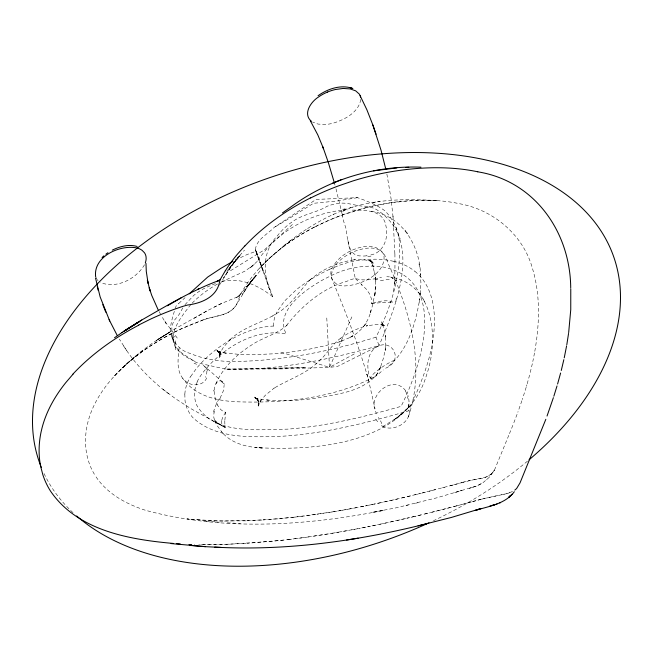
<?xml version="1.0" encoding="UTF-8"?>
<svg xmlns="http://www.w3.org/2000/svg" width="653" height="653" viewBox="0 0 653 653"><rect width="100%" height="100%" fill="white"/><g stroke="black" fill="none" stroke-linecap="round" stroke-linejoin="round"><path stroke-width="0.49" stroke-dasharray="3.27 2.45" d="M393.506 291.205L394.706 283.933L394.983 263.616M214.364 391.367L215.09 398.167L217.294 404.542M408.721 398.632C409.749 403.121 407.709 407.35 409.366 411.651C409.553 416.598 406.427 421.046 402.558 423.862C398.061 427.135 392.257 428.735 386.723 427.854C381.711 428.278 382.519 422.964 379.932 420.132M420.279 294.356L420.932 282.749L420.026 271.175M224.836 420.238L225.767 412.361A14.276 12.619 88.1 0 1 220.371 409.17L217.922 405.709M184.815 394.037L185.044 400.811A80.923 50.485 -19.9 0 0 187.28 408.925L189.68 413.471A74.426 46.428 -19.9 0 0 193.133 417.92C216.78 439.404 251.903 437.11 281.655 436.277C324.81 433.584 366.945 422.842 408.337 410.917C417.732 390.714 426.809 370.112 431.437 348.212A290.21 181.052 -19.9 0 0 434.269 326.549C435.388 306.763 431.258 284.406 414.949 271.362M394.706 283.933L394.404 280.602L393.073 278.423A15.28 7.869 -40.9 0 0 392.608 277.835M214.396 390.265C214.127 386.045 217.408 377.818 222.477 381.866M179.151 347.723C178.089 358.554 175.69 372.055 184.685 380.413C190.823 386.927 203.858 386.445 207.017 377.181M360.783 99.468C358.636 112.487 344.596 119.679 333.226 123.164A27.712 17.051 -20.3 0 1 325.578 124.47L318.035 124.078L312.526 122.054M375.826 286.063L374.716 296.642L375.614 283.402L375.304 276.978L375.842 281.059L374.487 270.701M388.853 365.949C408.5 349.445 415.806 322.672 419.822 298.38M419.414 302.2L420.687 290.479M408.974 403.913L408.28 407.545M190.782 304.584C182.089 315.774 163.764 337.234 178.555 350.832C183.273 355.787 189.452 358.97 195.647 361.689M221.694 420.834L221.84 424.409A12.807 7.11 -40.4 0 0 225.261 427.323A73.732 40.951 -40.4 0 1 224.82 420.246M172.939 338.768L173.837 336.907L175.608 336.687A19.998 7.256 -80.7 0 1 177.085 336.899M534.807 351.306C539.549 323.831 540.619 294.976 532.334 268.056C523.086 234.688 493.284 209.793 459.557 203.728A150.223 93.722 -19.9 0 0 437.698 200.667M375.116 292.805L372.145 306.722L369.884 313.824L371.067 310.583C368.178 322.476 360.529 332.679 349.322 337.838L353.02 335.74L352.351 336.124M534.505 352.995L532.807 361.542M532.334 363.713L530.056 373.271M529.591 375.091L527.191 383.825M214.551 411.015C213.27 414.712 213.009 420.565 217.286 422.973M526.906 384.813L526.473 386.307M526.179 387.294L522.294 399.554M408.362 416.834C426.091 365.607 409.741 310.199 387.866 262.996C384.797 250.45 375.091 243.855 362.407 246.932C351.543 249.168 340.948 254.939 334.524 264.179C325.937 274.325 333.422 287.353 345.69 285.859C361.321 285.092 386.69 273.648 383.85 254.597M174.327 311.326C171.943 319.831 168.319 329.52 172.351 338.099L171.976 337.111L176.114 347.078A52.175 16.929 17.7 0 0 182.995 353.967L196.455 362.635L225.807 369.133L282.251 368.88L329.496 367.378L337.601 366.39L379.042 345.649C396.11 305.841 424.132 239.439 376.43 209.515A52.175 38.747 -71.5 0 0 364.798 206.16C355.82 206.413 347.257 201.704 338.172 203.54A46.714 43.841 -55.2 0 0 327.251 206.217C316.362 212.829 303.27 213.972 292.764 221.481A70.034 67.267 29.1 0 0 277.419 235.766C261.151 251.985 262.816 277.827 272.807 296.886C258.612 285.312 239.635 276.717 221.106 281.712M521.886 400.754L517.845 412.239M175.224 308.616L176.204 305.8L178.702 303.498M517.062 414.345L513.046 424.809M512.842 425.332L508.981 434.857M197.206 381.866L194.961 389.286L194.635 396.608A70.32 43.873 -19.9 0 0 196.733 405.195C214.045 435.061 257.992 429.511 287.312 429.152C326.027 426.336 363.868 416.949 401.089 406.354C421.83 365.223 449.509 279.304 382.038 266.799A70.32 43.873 -19.9 0 0 369.394 266.098L358.775 266.938L348.188 269.109M215.841 383.907C223.057 367.141 236.933 354.244 252.148 344.662C263.404 337.16 277.288 334.263 287.361 324.892L285.99 326.084C300.935 307.106 319.692 290.365 342.98 282.471C347.755 281.712 352.612 277.468 357.583 279.06C363.239 280.512 369.165 280.023 374.798 278.733M508.777 435.355L494.452 470.087L489.024 477.506L482.942 482.73L476.29 486.159L436.784 497.823L396.314 507.789L371.981 512.442L384.111 510.303C306.118 525.918 222.91 531.403 145.366 510.246C125.89 503.953 106.496 493.366 95.256 475.662M351.869 316.885L329.496 367.378L279.378 351.714M262.547 368.602L306.314 367.574L225.807 369.133C277.884 370.798 329.161 359.411 379.042 345.649L375.981 337.177C391.131 307.334 401.644 274.17 399.269 240.369C398.11 229.252 392.722 219.041 385.156 210.952C376.846 204.879 367.166 201.051 357.518 197.663L316.052 199.434L274.35 227.293C267.893 234.019 255.878 239.733 255.396 250.034L263.469 271.958L255.192 249.315L269.754 289.671M219.253 399.865L220.061 398.265M220.11 398.159L223.555 390.38L224.126 385.335M144.533 264.718C136.232 278.945 116.503 289.189 100.44 282.488M219.432 285.1L230.313 267.534L236.174 259.633L223.669 277.803L230.313 267.534L237.227 258.4L244.483 250.164M182.775 307.914L179.273 314.273L174.18 320.533A46.714 30.34 27.7 0 0 171.853 327.749L171.919 334.744L174.8 344.882M190.692 376.471L196.169 368.798A107.125 66.835 -19.9 0 1 221.065 345.902C234.941 336.14 250.817 328.565 267.803 326.5A54.566 34.046 -19.9 0 1 273.615 326.067M225.767 412.361L225.318 412.982A18.749 10.407 -40.5 0 0 221.645 420.85M184.979 304.722L193.655 295.499A70.034 63.006 38.2 0 1 210.78 285.524L216.363 283.198M226.811 271.199L239.39 256.049L231.276 266.057L238.296 257.2M204.169 319.627L206.144 318.974A64.149 40.021 -19.9 0 1 213.172 316.991L219.726 315.448A37.499 23.394 -19.9 0 0 222.232 314.779C228.24 313.089 234.043 309.62 236.941 303.865L246.981 287.328L253.209 278.725L248.222 285.451L242.573 294.193L248.222 285.451L255.021 276.635L249.046 284.186L260.286 270.652M255.021 276.635L249.887 282.953L255.952 275.656L245.985 287.736L256.907 274.75L237.872 297.009L240.761 294.25L236.704 297.45L238.321 296.552L221.685 303.384L206.919 310.918L174.424 329.177L158.483 339.111C141.799 350.073 126.347 363.011 112.855 377.744A145.154 90.563 -19.9 0 0 97.779 398.354L95.869 401.799A143.725 89.665 -19.9 0 0 91.347 411.561L90.816 412.916A149.545 93.297 -19.9 0 0 87.943 422.034L87.257 424.94A158.867 99.117 -19.9 0 0 85.91 433.372L85.723 435.445A165.438 103.215 -19.9 0 0 85.608 444.889L85.674 445.844A164.834 102.839 -19.9 0 0 88.179 460.047L88.588 461.377A155.545 97.044 -19.9 0 0 95.248 475.662M235.406 260.857L228.664 268.848L229.717 267.608M233.26 263.241L240.508 254.988L234.305 261.975M259.437 268.269L269.142 258.555L286.561 243.585M114.642 375.761L125.131 365.329L142.966 350.13M405.554 410.321L410.051 405.88L399.718 415.594L393.686 420.132L402.672 412.998M261.322 266.253C276.733 250.246 295.017 237.161 314.73 226.975L315.652 226.501M192.145 303.163C199.94 295.18 209.099 288.634 218.845 283.247M486.591 479.873L487.089 479.4M178.718 303.49L185.052 297.678M292.397 224.477L264.645 249.658L230.46 270.734M125.131 365.329L136.926 355.028M122.315 367.982C136.428 354.742 152.533 343.772 169.568 334.646L180.75 329.071L203.801 319.75M385.662 368.235C406.15 359.574 389.71 334.532 373.508 349.396C367.794 355.265 367.125 364.137 368.39 371.826C368.929 384.707 377.867 374.169 383.246 369.916M289.606 241.251C305.612 228.917 323.023 218.167 341.894 210.805C372.251 198.92 405.562 198.61 437.649 200.651A162.279 101.239 -19.9 0 0 417.047 200.3L414.965 200.373M283.557 245.944L292.609 238.892M276.284 313.62C291.165 305.669 299.392 290.748 310.779 279.141L309.326 280.447C322.231 269.175 338.556 261.649 355.616 259.69L353.853 259.845L363.876 259.723L370.48 260.898L367.688 260.155L372.814 262.22L369.949 260.596L373.557 263.273L370.782 260.686L372.447 262.735L370.169 259.331L373.492 267.053L371.99 263.11L375.026 274.831M307.596 228.558L308.11 228.207M300.821 233.039L301.335 232.697M373.867 377.148C332.793 398.297 284.569 403.26 238.908 401.848C218.2 401.236 195.076 396.404 182.595 378.136M157.438 339.772L170.735 331.438L158.483 339.111M225.832 353.151L217.563 351.126L220.665 352.44L216.323 350.057L219.441 352.4L217.245 350.432L219.922 353.624L219.024 352.522L220.192 355.126L218.265 351.347L220.11 356.546L219.62 353.689L219.694 357.485L220.085 352.702L219.392 355.918L221.196 350.685L219.881 353.281L223.399 347.306L230.117 339.642L228.746 340.899C240.761 328.565 257.723 324.149 272.35 316.028M272.081 316.199L276.684 313.367M478.608 485.203L482.942 482.73M193.957 318.378L206.919 310.918M354.244 353.959L329.496 367.378L326.688 316.387M235.284 260.082L247.087 254.539L256.27 251.193L272.807 296.886M169.568 334.646L172.857 332.924A154.696 96.513 -19.9 0 1 199.949 321.129C211.972 315.464 229.799 317.227 236.827 303.874A37.629 23.475 -19.9 0 0 237.594 302.094L239.284 297.49A63.872 39.849 -19.9 0 1 241.577 292.52L244.189 288.087A150.933 94.163 -19.9 0 1 259.412 268.261M382.723 426.638L396.11 418.32A93.852 77.462 -4.7 0 0 408.28 407.545M221.261 282.014L244.834 271.199L254.417 264.326L249.43 268.424L257.739 260.931L257.315 261.38C276.578 231.635 310.542 212.707 345.682 209.882M314.73 226.975L328.72 220.371L340.964 215.466L366.374 207.581M315.954 226.346L317.195 225.726A151.218 94.342 -19.9 0 1 340.964 215.466L344.286 214.257A156.769 97.803 -19.9 0 1 365.451 207.817L390.984 202.667L414.451 200.398M221.685 303.384L214.249 307.008M349.649 337.642L339.217 341.984L342.776 340.752M332.916 214.6L334.018 214.062M329.12 269.501L339.797 265.11A64.827 40.445 -19.9 0 1 359.795 260.18L374.675 259.184A80.482 50.208 -19.9 0 1 388.968 260.376L393.457 261.282M343.029 210.348L351.094 207.589M454.57 492.729L461.916 490.256L456.945 491.921M373.377 302.894L371.492 303.539L371.369 298.625L369.639 293.964L366.153 289.05L360.709 283.614M469.205 488.338L473.882 486.869M476.29 486.159L470.405 487.962M375.981 337.177C328.647 351.983 279.329 361.452 229.652 361.525C216.086 360.97 202.691 358.791 190.186 353.42C181.24 351.143 174.514 343.805 171.274 335.373M339.903 341.748L324.272 345.943L306.469 349.763L280.259 353.51L251.185 354.808L239.194 354.375L223.375 352.824L226.036 353.175M472.829 501.561L481.008 499.308M453.917 484.755L461.957 482.559M481.571 499.153L506.557 493.701L512.27 491.627L508.483 493.146L500.704 494.909M471.344 501.969L464.136 503.896M352.253 207.221L353.428 206.903M462.675 482.371C473.074 478.167 488.028 481.024 494.452 470.087L491.325 474.217L485.408 477.278L471.164 480.281L447.648 486.42M452.521 485.13L433.894 489.995M455.867 506.059L483.269 498.696L499.978 495.039M448.244 508.05L461.385 504.614M453.092 506.785L455.174 506.238M370.855 254.931C383.621 252.613 388.78 237.774 386.013 226.33C383.793 209.793 364.733 209.988 352.049 210.135M432.229 490.427L427.25 491.717M435.559 489.562L422.262 492.982M442.448 487.767L444.53 487.228M446.162 508.589L429.274 512.891M450.325 507.503L433.657 511.789M425.585 492.142L419.52 493.668M366.676 207.499L367.908 207.197A161.218 100.578 -19.9 0 1 382.87 203.997M417.716 494.117L412.312 495.447M421.324 493.219L399.375 498.541M433.437 511.846L423.03 514.425M427.193 513.405L414.859 516.401M410.508 495.888L405.676 497.047M420.948 514.931L388.445 522.441M405.97 505.561L408.419 504.973M404.852 497.243L388.919 500.924M415.569 503.234L418.018 502.655M414.214 516.556L407.154 518.221M397.955 498.868L373.916 504.173M405.66 518.564L396.232 520.719M388.078 501.112L381.499 502.565M393.939 521.225L377.695 524.734M376.773 278.309L377.271 278.202M380.479 502.777L358.113 507.348M386.396 522.882L367.998 526.718M372.749 504.418L365.19 505.961M376.161 525.053L359.199 528.448M379.736 277.688L381.564 277.337M357.518 197.663L337.111 200.977L313.424 203.32L291.197 217.229A68.973 3.689 -32.3 0 1 274.358 227.293M363.754 506.246L349.543 508.956M365.949 527.126L349.314 530.309M356.726 507.618L342.335 510.246M357.411 528.791L330.328 533.607M355.436 278.651L360.032 283.01M347.959 509.242L333.397 511.756M347.469 530.644L340.727 531.844M340.825 510.507L325.023 513.095M338.809 532.179L310.869 536.603M332.042 511.985L294.764 517.152M328.467 533.909L303.718 537.607M372.602 202.528L379.981 201.385M323.496 513.323L318.909 514.009M316.95 514.295L318.419 514.082M315.962 514.433L303.588 516.09M309.196 536.848L292.797 539.019M301.898 537.852L285.067 539.933M302.935 516.172L301.629 516.335M300.331 516.499L278.676 518.784M290.373 539.313L291.581 539.166M366.627 255.682L367.141 255.617M398.983 201.622L399.105 201.614A167.103 104.251 -19.9 0 1 412.884 200.471L437.649 200.651M289.769 539.386L273.493 541.166M293.564 517.282L263.086 519.984M283.508 540.113L247.169 543.329M272.546 541.264L228.06 544.284M277.827 518.857L246.867 520.808M345.339 209.907C337.258 211.768 347.69 227.873 346.612 233.513C348.204 242.263 349.167 256.67 361.387 255.911M262 520.057L223.465 521.102M246.01 543.402L222.012 544.463L199.483 544.586M382.438 302.543L392.714 302.257M246.01 520.841L215.678 520.931L187.036 518.898L204.022 520.392L223.024 521.094M227.546 544.3L198.798 544.578M188.741 544.251L194.782 544.447M191.737 544.406L188.227 544.275M347.6 209.899L348.016 209.915M227.268 522.833L240.508 523.469M386.772 276.733L389.392 276.864M205.915 521.07L219.343 522.229M259.649 447.778C319.227 450.692 406.541 443.175 426.629 374.765C438.579 340.89 435.094 283.965 390.518 277.084M257.478 447.558C244.132 446.668 230.231 442.318 221.457 431.674M371.198 211.343C402.085 215.4 420.099 246.067 420.556 275.207M258.286 399.252L253.952 397.497L258.025 398.803L268.473 400.158L265.926 399.897C290.038 402.101 314.387 399.383 337.936 394.045C352.865 391.139 368.382 385.548 377.965 373.075L376.397 375.173L381.074 366.007L379.817 369.214L383.572 357.738L385.727 346.637L385.27 350.473L385.531 334.973L385.662 336.997L384.299 329.479L381.703 322.566M257.119 398.779L254.996 397.595L257.992 399.873L254.05 396.877L257.111 399.203L256.343 398.461L258.164 400.836L258.547 401.815L257.013 399.163L258.164 400.836L258.808 404.297L258.776 402.623L258.457 406.386L259.2 402.623L258.139 405.799L261.363 399.448L259.845 401.799L265.126 395.473L274.358 387.898L273.436 388.559C289.026 379.026 307.343 373.671 320.207 359.958C327.92 352.914 332.867 343.192 341.821 337.43L340.752 338.197C348.841 332.369 358.015 328.043 367.688 325.635L366.398 325.969L374.887 324.631L382.601 324.884L379.924 324.484L385.596 326.182L382.691 324.868L384.682 326.076L381.956 323.202L382.185 323.586M224.02 426.899L190.856 408.647L175.6 398.754L162.181 388.706M203.173 365.337L204.862 366.529M168.711 393.8C150.606 380.25 134.64 363.68 122.666 344.449M222.771 382.193L205.156 366.782M98.072 280.684L97.036 279.492M205.809 367.435L206.356 368.104M222.706 433.168L217.131 425.601L214.094 418.948M177.281 338.074L164.327 320.647L166.058 323.382L162.026 316.868M406.639 232.288L407.823 233.872M255.396 250.034L256.27 251.193M404.991 230.101L406.166 231.668M405.635 390.731C392.698 373.467 365.998 396.118 376.454 413.325M214.592 420.075L218.51 423.805L225.277 427.299A17.998 3.918 20.2 0 1 217.686 423.054M126.813 350.783L119.368 339.103M378.969 418.459L378.381 417.398M159.128 311.62L161.062 315.121M383.686 254.246C378.34 245.601 365.819 247.691 357.664 250.246A31.997 19.688 -20.3 0 0 351.045 252.964L349.796 253.601A34.609 21.288 -20.3 0 0 337.617 262.702L336.801 263.6A31.997 19.688 -20.3 0 0 333.446 268.334L331.43 274.023L331.92 278.962C345.747 312.305 358.995 346 368.765 380.789L366.872 374.104L367.288 375.565M215.025 421.324L215.923 423.152M423.144 298.829L424.948 302.559M381.311 321.749L382.568 324.402M395.857 227.04L400.15 238.925M207.27 369.769L207.572 370.724M258.612 402.37L257.772 399.963L258.098 400.918M407.913 395.343L408.28 396.575M334.483 183.264L334.997 185.101M368.349 379.344L375.042 408.778M335.993 188.807L342.809 216.706M347.91 240.418L355.346 278.88M386.878 174.024L391.074 198.7L393.098 217.384M419.03 263.82L419.569 267.885M392.984 216.061L394.91 254.392M393.694 225.056L393.792 226.33M394.902 253.846L394.983 264.122M527.477 461.157A304.984 190.276 -19.9 0 1 433.453 520.735M73.038 512.711A304.984 190.276 -19.9 0 1 43.253 471.85M114.52 375.72A156.353 97.542 -19.9 0 1 169.641 334.736M261.412 266.277A150.337 93.795 -19.9 0 1 314.673 226.909M383.156 203.948A166.295 103.745 -19.9 0 1 398.771 201.646M197.116 381.866A63.676 39.727 -19.9 0 1 204.079 371.116L209.482 364.888A99.974 62.37 -19.9 0 1 219.367 355.705C237.651 340.384 262.024 329.136 286.251 334.026C275.86 314.509 297.417 296.16 312.069 286.471A99.974 62.37 -19.9 0 1 324.565 278.937L333.136 274.676A63.676 39.727 -19.9 0 1 348.18 269.044M371.263 378.977A18.072 3.42 -32.7 0 1 377.116 370.757A18.072 3.42 -32.7 0 1 395.661 359.681M206.895 370.986A22.782 13.248 -33.3 0 1 205.393 377.32M175.518 340.825A25.002 7.632 -73.6 0 1 175.208 351.126M194.072 363.174A16.603 0.882 24.3 0 1 196.586 364.325M204.471 366.651A15.884 8.065 3.6 0 1 205.458 367.508M206.07 368.227A19.614 11.509 -11.9 0 1 207.148 369.81M366.586 255.821A22.879 11.77 -15.9 0 1 361.289 256.041M343.519 209.18A19.876 4.563 17.7 0 1 345.323 208.838M343.576 209.499A23.671 2.179 7.9 0 1 342.613 209.148M370.977 256.074A22.373 15.835 -21 0 1 366.986 256.743M407.243 396.469A25.54 16.872 42.3 0 1 407.766 398.444M405.211 390.902A22.422 17.884 19 0 1 407.562 395.392M377.72 421.716A22.586 10.301 80.3 0 1 374.814 417.496M382.348 426.352A25.532 3.347 66.3 0 1 381.523 425.421M213.441 412.206A16.178 4.228 -63.5 0 1 218.918 399.089M221.93 382.413A18.349 10.587 -32 0 1 224.959 384.797M213.751 391.18A22.569 17.002 58.7 0 1 213.817 390.045M217.882 405.733A23.296 22.259 -56.2 0 1 217.245 404.566M371.475 303.596A79.217 30.846 -11.1 0 1 382.405 302.592M361.166 284.61A26.267 2.71 46.6 0 1 361.803 285.198M377.507 278.855A23.41 2.661 -11.8 0 1 374.838 279.427M376.512 279.345A21.549 1.004 -12.4 0 1 377.785 279.076M380.397 280.725A16.611 4.261 -15.1 0 1 389.58 279.549M395.906 301.759A18.308 2.939 -84.4 0 1 396.477 296.764M392.788 302.233A13.15 5.151 -11.2 0 0 385.768 300.796L383.238 300.902A17.802 6.946 -11.2 0 0 373.426 302.935M273.583 326.076A53.146 33.156 -19.9 0 1 277.19 311.53L284.602 300.992L296.315 289.777A106.717 66.573 -19.9 0 1 329.136 269.542M184.856 394.037A65.757 41.025 -19.9 0 1 190.627 376.463M393.522 261.2A80.025 49.922 -19.9 0 1 414.892 271.395M366.162 323.317L364.554 325.61L366.162 323.317M252.572 279.737L246.834 286.545L252.572 279.737M161.732 337.119L156.402 340.466L168.694 332.916L161.732 337.119M262.106 448.04L254.956 447.281L262.106 448.04M392.486 277.949L391.465 277.354L396.273 280.831L392.486 277.949"/><path stroke-width="0.98" d="M568.673 332.614L570.755 309.669L570.771 288.699M568.559 333.454L566.804 344.727M566.6 345.878L564.233 357.86M563.841 359.648L561.27 370.48M560.617 373.018L557.58 384.046M557.025 385.931L553.85 396.224M553.393 397.653L547.034 416.043M545.835 419.299L520.033 482.877L516.752 488.305A11.044 6.889 -19.9 0 1 514.801 490.085M225.334 270.726L221.351 277.549A68.826 42.943 -19.9 0 0 219.677 281.19C217.278 296.715 201.826 303.245 187.827 304.975A70.067 43.718 -19.9 0 0 181.656 306.747L173.118 309.71A195.843 122.184 -19.9 0 0 166.425 312.281A179.583 112.038 -19.9 0 0 150.133 319.317L138.673 325.031M514.319 491.717C505.104 504.181 488.77 506.206 475.017 510.524L480.877 508.573L451.337 517.454L418.059 525.836M73.054 374.153L65.847 382.552A170.327 106.268 -19.9 0 0 52.991 401.342L51.481 404.076A168.956 105.411 -19.9 0 0 46.134 415.488L45.081 418.214A176.351 110.022 -19.9 0 0 41.947 428.278L41.033 432.196A186.391 116.291 -19.9 0 0 39.637 440.946L39.319 444.44A194.243 121.18 -19.9 0 0 39.253 455.451A194.423 121.295 -19.9 0 0 40.641 466.315L42.829 474.707A183.093 114.226 -19.9 0 0 50.42 490.958C77.266 530.522 128.919 539.533 173.274 543.435M244.802 245.92L237.414 254.205A180.457 112.585 -19.9 0 0 225.35 270.734M508.916 497.202L512.091 494.223M509.805 496.402L510.638 495.635L508.614 497.464M102.105 257.494L103.909 255.805M509.209 496.941L510.932 495.358M189.231 293.858L192.129 291.222A68.973 0.596 -42.1 0 1 207.711 277.06L221.024 268.261L233.048 261.265M105.859 254.205L107.933 252.711M282.488 212.902L292.12 206.046C329.259 179.069 375.124 165.446 420.973 167.176M318.052 95.73C327.561 88.947 340.229 84.547 351.779 88.139M121.866 332.63L139.285 321.603L123.678 331.398M114.528 337.732L122.47 332.214M220.461 279.288L216.747 281.672L218.633 280.627C198.618 288.014 179.885 298.241 161.364 308.738L141.734 320.027L124.29 331.006L141.734 320.027M167.397 305.784L181.738 297.515M310.624 197.973L310.755 197.908A178.122 111.124 -19.9 0 1 338.548 185.868L352.587 181.044A184.995 115.418 -19.9 0 1 368.806 176.441L370.039 176.139A189.068 117.956 -19.9 0 1 387.507 172.359L389.417 172.017A194.904 121.597 -19.9 0 1 406.452 169.519L407.619 169.388A195.72 122.103 -19.9 0 1 424.083 168.05L427.364 167.911A190.545 118.879 -19.9 0 1 451.321 168.213L453.051 168.335A176.832 110.324 -19.9 0 1 477.767 171.796M197.777 289.295L199.067 288.667M499.782 502.965L500.443 502.647M112.3 250.148C119.858 246.393 128.796 244.042 137.122 246.459M327.422 92.081L324.819 93.265A30.528 18.782 -20.2 0 0 318.827 96.799C311.22 101.362 302.355 113.818 311.391 121.287M332.401 183.281L341.674 179.51M489.415 506.32L495.619 504.402L492.223 505.455M496.321 504.198L497.023 503.985M426.458 523.804C357.403 541.1 286.022 551.05 214.731 547.124M346.555 540.039L358.122 538.178M373.516 170.857L396.828 167.911M405.823 167.446L408.802 167.282M171.07 543.565L205.524 546.675L221.057 547.426M180.187 543.892L176.4 543.655M189.819 545.418L205.524 546.675M477.759 171.812C534.938 181.028 570.216 232.207 570.722 287.769M349.812 87.518L352.857 88.49M310.314 120.756L317.815 134.91L323.545 148.704L322.884 146.974L328.296 162.409L334.483 183.264M96.309 278.374L96.048 277.876M117.148 335.316L109.092 319.611M327.431 92.081A30.626 18.831 -20.2 0 1 335.438 89.51L343.2 88.449L350.269 88.939L355.673 90.84L359.403 94.187L366.888 109.786L372.871 125.009L381.009 150.157L385.784 169.062M158.165 309.873L151.708 295.327L149.235 287.802L150.068 290.96L147.358 280.104L148.084 283.271L146.288 271.436L145.97 263.371M109.753 321.072L100.146 296.911L95.632 278.48M102.807 304.641L105.802 312.207M95.689 277.035C92.808 256.849 119.597 244.451 136.795 247.92A23.386 14.399 -20.3 0 1 142.134 250.377L144.452 252.744A24.463 15.06 -20.3 0 1 146.06 256.915L146.15 258.474A27.736 17.076 -20.3 0 1 145.317 262.832M360.138 95.575L360.603 97.077M376.087 134.216L372.871 125.009M97.248 286.569L98.268 290.552M41.335 467.385A304.984 190.276 -19.9 0 1 207.393 203.965A304.984 190.276 -19.9 0 1 571.04 198.365A304.984 190.276 -19.9 0 1 529.003 459.867M428.997 522.816A304.984 190.276 -19.9 0 1 76.654 515.968M72.907 374.112A183.885 114.724 -19.9 0 1 138.771 325.153M244.899 245.952A177.118 110.496 -19.9 0 1 310.559 197.875"/></g></svg>
